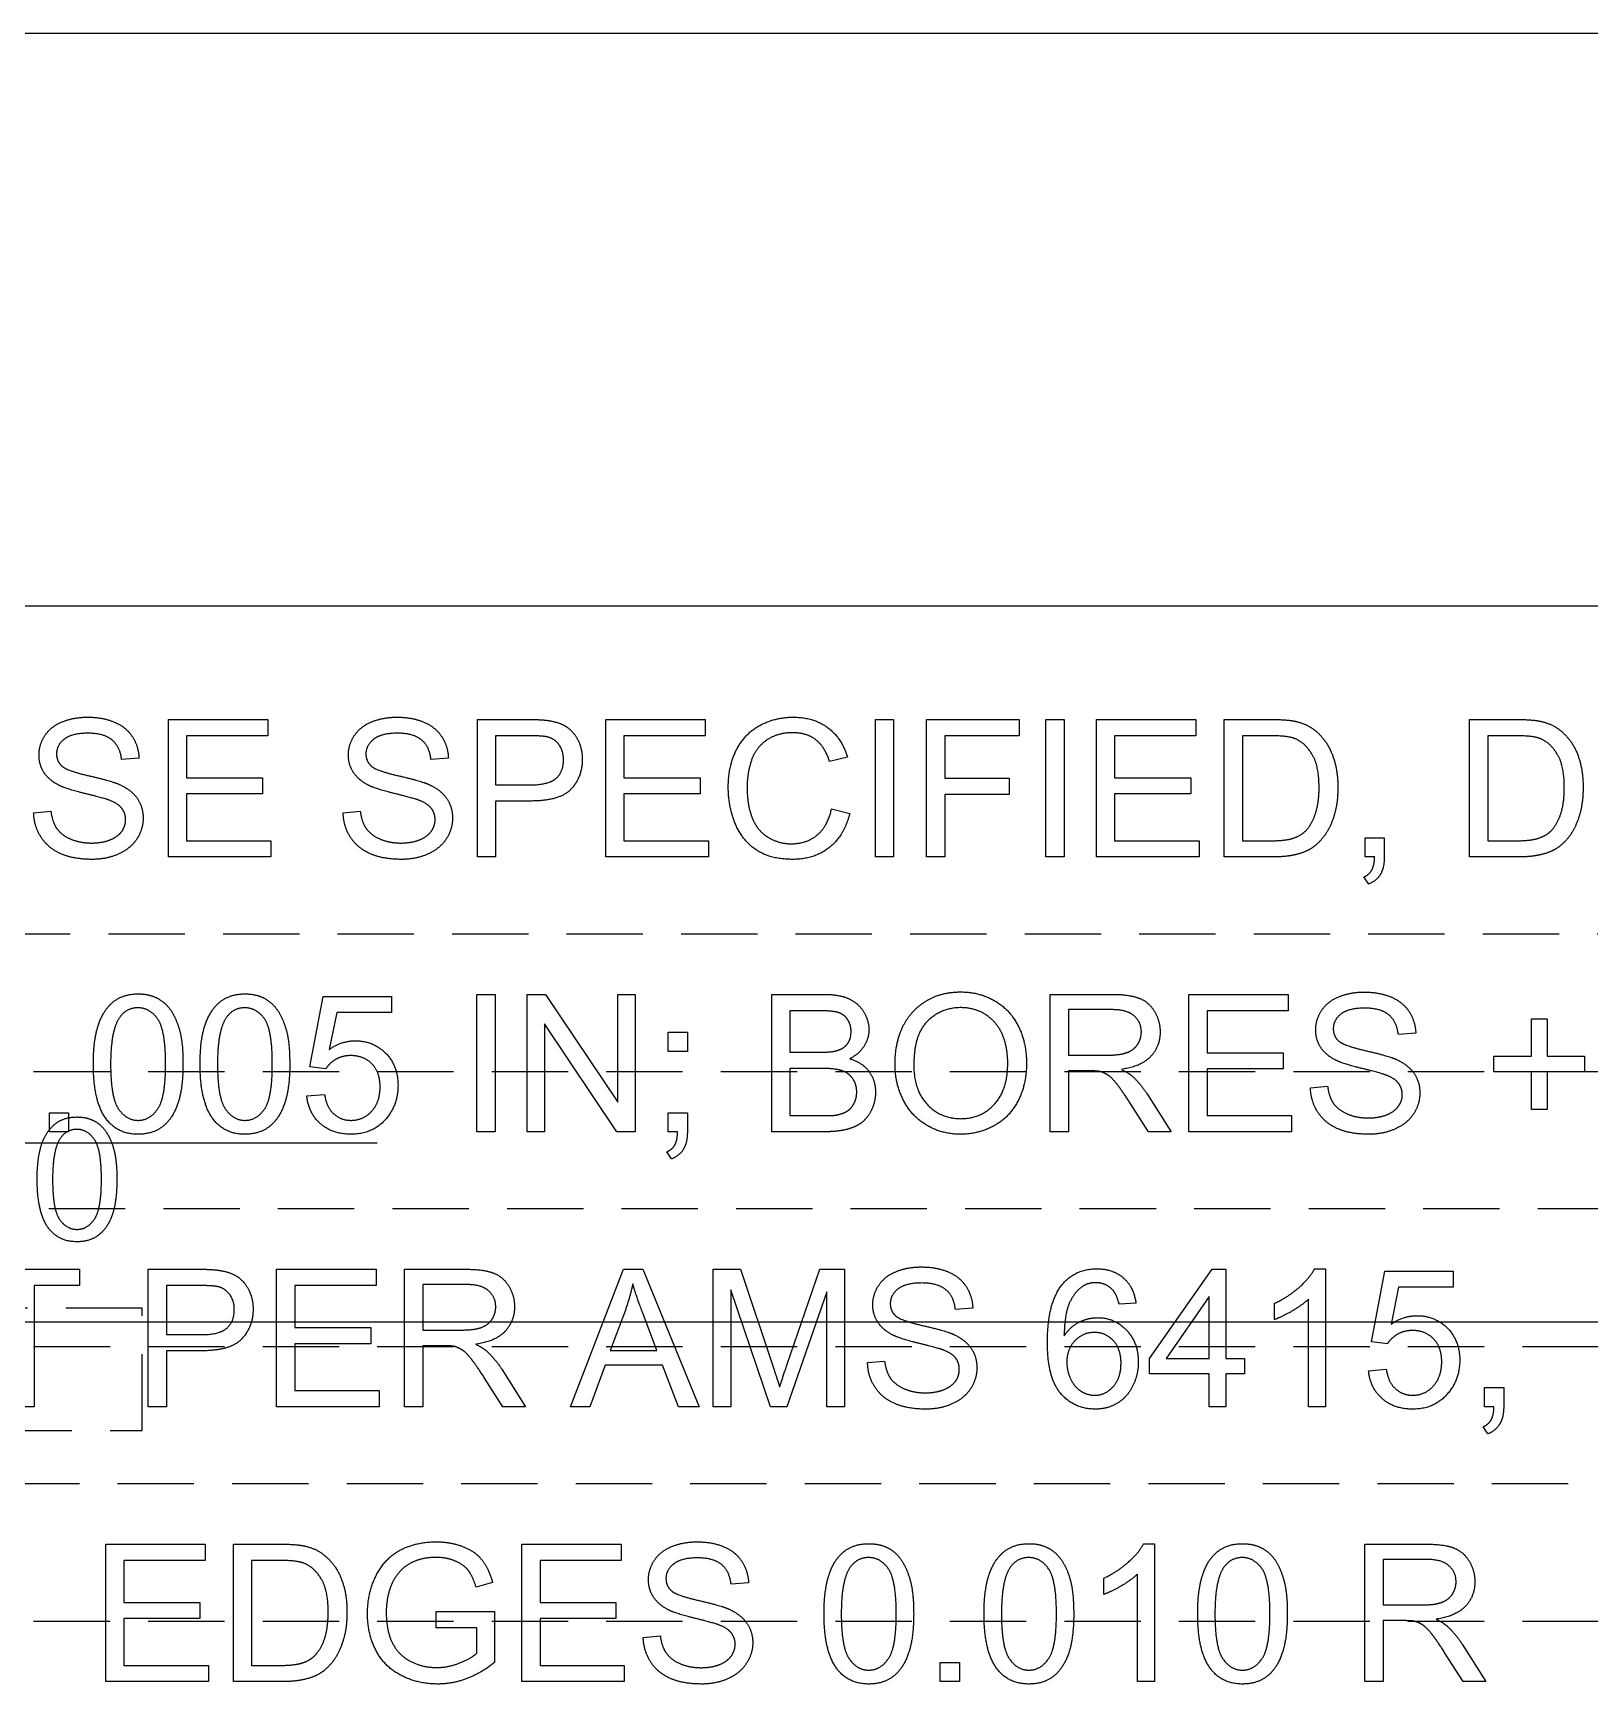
# Model space of a CAD drawing. Header units: millimetres. Extents: x 0 to 340, y 0 to 220.
# Drawn here: x 32.75 to 42.94, y 29.19 to 40 of the extents above; entities that cross this region are included whole.
import ezdxf

# ---------------------------------------------------------------- set-up
doc = ezdxf.new("R2010")
doc.units = ezdxf.units.MM
doc.linetypes.add('DASHED', pattern=[0.75, 0.5, -0.25])
doc.layers.get('0').update_dxf_attribs({"linetype": 'CONTINUOUS'})

msp = doc.modelspace()

# ---------------------------------------------------------------- linework, layer by layer
for p, q in [((17, 40), (83, 40)), ((20, 36.25), (80, 36.25)), ((33.632, 34.605), (33.632, 35.505)), ((33.632, 35.505), (34.283, 35.505)), ((34.283, 35.505), (34.283, 35.398)), ((35.656, 34.605), (35.656, 35.505)), ((35.656, 35.505), (35.996, 35.505)), ((36.497, 34.605), (36.497, 35.505)), ((36.497, 35.505), (37.148, 35.505)), ((37.148, 35.505), (37.148, 35.398)), ((38.262, 34.605), (38.262, 35.505)), ((38.262, 35.505), (38.381, 35.505)), ((38.381, 35.505), (38.381, 34.605)), ((38.597, 34.605), (38.597, 35.505)), ((38.597, 35.505), (39.204, 35.505)), ((39.204, 35.505), (39.204, 35.398)), ((39.379, 34.605), (39.379, 35.505)), ((39.379, 35.505), (39.498, 35.505)), ((39.498, 35.505), (39.498, 34.605)), ((39.71, 34.605), (39.71, 35.505)), ((39.71, 35.505), (40.361, 35.505)), ((40.361, 35.505), (40.361, 35.398)), ((40.547, 34.605), (40.547, 35.505)), ((40.547, 35.505), (40.857, 35.505)), ((42.153, 34.605), (42.153, 35.505)), ((42.153, 35.505), (42.463, 35.505)), ((34.283, 35.398), (33.751, 35.398)), ((33.751, 35.398), (33.751, 35.123)), ((36.005, 35.398), (35.775, 35.398)), ((35.775, 35.398), (35.775, 35.077)), ((37.148, 35.398), (36.616, 35.398)), ((36.616, 35.398), (36.616, 35.123)), ((39.204, 35.398), (38.716, 35.398)), ((38.716, 35.398), (38.716, 35.12)), ((40.361, 35.398), (39.829, 35.398)), ((39.829, 35.398), (39.829, 35.123)), ((40.855, 35.398), (40.666, 35.398)), ((40.666, 35.398), (40.666, 34.711)), ((42.461, 35.398), (42.272, 35.398)), ((42.272, 35.398), (42.272, 34.711)), ((33.44, 35.251), (33.326, 35.242)), ((35.466, 35.251), (35.352, 35.242)), ((38.079, 35.258), (37.962, 35.23)), ((33.751, 35.123), (34.249, 35.123)), ((34.249, 35.123), (34.249, 35.017)), ((35.775, 35.077), (36.008, 35.077)), ((36.616, 35.123), (37.114, 35.123)), ((37.114, 35.123), (37.114, 35.017)), ((38.716, 35.12), (39.138, 35.12)), ((39.138, 35.12), (39.138, 35.014)), ((39.829, 35.123), (40.327, 35.123)), ((40.327, 35.123), (40.327, 35.017)), ((34.249, 35.017), (33.751, 35.017)), ((33.751, 35.017), (33.751, 34.711)), ((36.006, 34.971), (35.775, 34.971)), ((35.775, 34.971), (35.775, 34.605)), ((37.114, 35.017), (36.616, 35.017)), ((36.616, 35.017), (36.616, 34.711)), ((37.975, 34.92), (38.095, 34.89)), ((39.138, 35.014), (38.716, 35.014)), ((38.716, 35.014), (38.716, 34.605)), ((40.327, 35.017), (39.829, 35.017)), ((39.829, 35.017), (39.829, 34.711)), ((32.75, 34.894), (32.863, 34.904)), ((34.777, 34.894), (34.889, 34.904)), ((33.751, 34.711), (34.304, 34.711)), ((34.304, 34.711), (34.304, 34.605)), ((36.616, 34.711), (37.169, 34.711)), ((37.169, 34.711), (37.169, 34.605)), ((39.829, 34.711), (40.382, 34.711)), ((40.382, 34.711), (40.382, 34.605)), ((40.666, 34.711), (40.858, 34.711)), ((41.469, 34.605), (41.469, 34.73)), ((41.469, 34.73), (41.595, 34.73)), ((41.595, 34.73), (41.595, 34.605)), ((42.272, 34.711), (42.464, 34.711)), ((34.304, 34.605), (33.632, 34.605)), ((35.775, 34.605), (35.656, 34.605)), ((37.169, 34.605), (36.497, 34.605)), ((38.381, 34.605), (38.262, 34.605)), ((38.716, 34.605), (38.597, 34.605)), ((39.498, 34.605), (39.379, 34.605)), ((40.382, 34.605), (39.71, 34.605)), ((40.871, 34.605), (40.547, 34.605)), ((41.532, 34.605), (41.469, 34.605)), ((42.478, 34.605), (42.153, 34.605)), ((41.493, 34.427), (41.462, 34.474)), ((34.559, 33.23), (34.646, 33.692)), ((34.646, 33.692), (35.094, 33.692)), ((35.094, 33.692), (35.094, 33.587)), ((35.653, 32.805), (35.653, 33.705)), ((35.653, 33.705), (35.772, 33.705)), ((35.772, 33.705), (35.772, 32.805)), ((35.981, 32.805), (35.981, 33.705)), ((35.981, 33.705), (36.103, 33.705)), ((36.103, 33.705), (36.576, 32.998)), ((36.576, 32.998), (36.576, 33.705)), ((36.576, 33.705), (36.69, 33.705)), ((36.69, 33.705), (36.69, 32.805)), ((37.584, 32.805), (37.584, 33.705)), ((37.584, 33.705), (37.921, 33.705)), ((39.407, 32.805), (39.407, 33.705)), ((39.407, 33.705), (39.806, 33.705)), ((40.316, 32.805), (40.316, 33.705)), ((40.316, 33.705), (40.966, 33.705)), ((40.966, 33.705), (40.966, 33.598)), ((34.735, 33.587), (34.686, 33.345)), ((35.094, 33.587), (34.735, 33.587)), ((37.883, 33.598), (37.703, 33.598)), ((37.703, 33.598), (37.703, 33.326)), ((39.811, 33.605), (39.526, 33.605)), ((39.526, 33.605), (39.526, 33.307)), ((40.966, 33.598), (40.435, 33.598)), ((40.435, 33.598), (40.435, 33.323)), ((42.558, 33.3), (42.558, 33.545)), ((42.558, 33.545), (42.662, 33.545)), ((42.662, 33.545), (42.662, 33.3)), ((36.568, 32.805), (36.095, 33.512)), ((36.095, 33.512), (36.095, 32.805)), ((36.905, 33.331), (36.905, 33.457)), ((36.905, 33.457), (37.031, 33.457)), ((37.031, 33.457), (37.031, 33.331)), ((41.801, 33.451), (41.687, 33.442)), ((37.031, 33.331), (36.905, 33.331)), ((37.703, 33.326), (37.897, 33.326)), ((39.526, 33.307), (39.782, 33.307)), ((40.435, 33.323), (40.933, 33.323)), ((40.933, 33.323), (40.933, 33.217)), ((42.313, 33.197), (42.313, 33.3)), ((42.313, 33.3), (42.558, 33.3)), ((42.662, 33.3), (42.907, 33.3)), ((42.907, 33.3), (42.907, 33.197)), ((34.663, 33.217), (34.559, 33.23)), ((37.911, 33.22), (37.703, 33.22)), ((37.703, 33.22), (37.703, 32.911)), ((39.664, 33.204), (39.526, 33.204)), ((39.526, 33.204), (39.526, 32.805)), ((40.933, 33.217), (40.435, 33.217)), ((40.435, 33.217), (40.435, 32.911)), ((42.558, 33.197), (42.313, 33.197)), ((42.558, 32.95), (42.558, 33.197)), ((42.907, 33.197), (42.662, 33.197)), ((42.662, 33.197), (42.662, 32.95)), ((41.111, 33.094), (41.224, 33.104)), ((34.539, 33.04), (34.655, 33.05)), ((40.05, 32.805), (39.931, 32.992)), ((40.044, 33.05), (40.2, 32.805)), ((32.854, 32.805), (32.854, 32.93)), ((32.854, 32.93), (32.979, 32.93)), ((32.979, 32.93), (32.979, 32.805)), ((36.905, 32.805), (36.905, 32.93)), ((36.905, 32.93), (37.031, 32.93)), ((37.031, 32.93), (37.031, 32.805)), ((37.703, 32.911), (37.927, 32.911)), ((40.435, 32.911), (40.987, 32.911)), ((40.987, 32.911), (40.987, 32.805)), ((42.662, 32.95), (42.558, 32.95)), ((32.979, 32.805), (32.854, 32.805)), ((35.772, 32.805), (35.653, 32.805)), ((36.095, 32.805), (35.981, 32.805)), ((36.69, 32.805), (36.568, 32.805)), ((36.967, 32.805), (36.905, 32.805)), ((37.927, 32.805), (37.584, 32.805)), ((39.526, 32.805), (39.407, 32.805)), ((40.2, 32.805), (40.05, 32.805)), ((40.987, 32.805), (40.316, 32.805)), ((25, 32.733), (35, 32.733)), ((36.928, 32.627), (36.897, 32.674)), ((32.338, 31.905), (33.051, 31.905)), ((33.051, 31.905), (33.051, 31.798)), ((33.5, 31.005), (33.5, 31.905)), ((33.5, 31.905), (33.839, 31.905)), ((34.341, 31.005), (34.341, 31.905)), ((34.341, 31.905), (34.992, 31.905)), ((34.992, 31.905), (34.992, 31.798)), ((35.179, 31.005), (35.179, 31.905)), ((35.179, 31.905), (35.578, 31.905)), ((36.266, 31.005), (36.612, 31.905)), ((36.612, 31.905), (36.74, 31.905)), ((36.74, 31.905), (37.109, 31.005)), ((37.2, 31.005), (37.2, 31.905)), ((37.2, 31.905), (37.379, 31.905)), ((37.379, 31.905), (37.592, 31.267)), ((37.683, 31.278), (37.899, 31.905)), ((37.899, 31.905), (38.059, 31.905)), ((38.059, 31.905), (38.059, 31.005)), ((40.057, 31.321), (40.468, 31.905)), ((40.468, 31.905), (40.558, 31.905)), ((40.558, 31.905), (40.558, 31.321)), ((41.138, 31.908), (41.209, 31.908)), ((41.209, 31.908), (41.209, 31.005)), ((41.512, 31.43), (41.599, 31.892)), ((41.599, 31.892), (42.046, 31.892)), ((42.046, 31.892), (42.046, 31.787)), ((33.051, 31.798), (32.753, 31.798)), ((32.753, 31.798), (32.753, 31.005)), ((33.849, 31.798), (33.619, 31.798)), ((33.619, 31.798), (33.619, 31.477)), ((34.992, 31.798), (34.46, 31.798)), ((34.46, 31.798), (34.46, 31.523)), ((35.583, 31.805), (35.298, 31.805)), ((35.298, 31.805), (35.298, 31.507)), ((41.687, 31.787), (41.639, 31.545)), ((42.046, 31.787), (41.687, 31.787)), ((37.575, 31.005), (37.315, 31.771)), ((37.315, 31.771), (37.315, 31.005)), ((37.944, 31.758), (37.683, 31.005)), ((37.944, 31.005), (37.944, 31.758)), ((39.968, 31.684), (39.858, 31.676)), ((40.448, 31.727), (40.166, 31.321)), ((40.448, 31.321), (40.448, 31.727)), ((40.877, 31.576), (40.877, 31.682)), ((41.098, 31.005), (41.098, 31.709)), ((36.625, 31.638), (36.526, 31.374)), ((36.831, 31.374), (36.737, 31.623)), ((38.9, 31.651), (38.786, 31.642)), ((20, 31.56), (65, 31.56)), ((33.619, 31.477), (33.852, 31.477)), ((34.46, 31.523), (34.958, 31.523)), ((34.958, 31.523), (34.958, 31.417)), ((35.298, 31.507), (35.554, 31.507)), ((33.85, 31.371), (33.619, 31.371)), ((33.619, 31.371), (33.619, 31.005)), ((34.958, 31.417), (34.46, 31.417)), ((34.46, 31.417), (34.46, 31.111)), ((35.436, 31.404), (35.298, 31.404)), ((35.298, 31.404), (35.298, 31.005)), ((36.526, 31.374), (36.831, 31.374)), ((41.615, 31.417), (41.512, 31.43)), ((35.816, 31.25), (35.972, 31.005)), ((36.492, 31.277), (36.393, 31.005)), ((36.868, 31.277), (36.492, 31.277)), ((36.973, 31.005), (36.868, 31.277)), ((38.211, 31.294), (38.323, 31.304)), ((40.057, 31.22), (40.057, 31.321)), ((40.166, 31.321), (40.448, 31.321)), ((40.558, 31.321), (40.68, 31.321)), ((40.68, 31.321), (40.68, 31.22)), ((41.492, 31.24), (41.608, 31.25)), ((35.822, 31.005), (35.703, 31.192)), ((40.448, 31.22), (40.057, 31.22)), ((40.448, 31.005), (40.448, 31.22)), ((40.68, 31.22), (40.558, 31.22)), ((40.558, 31.22), (40.558, 31.005)), ((34.46, 31.111), (35.013, 31.111)), ((35.013, 31.111), (35.013, 31.005)), ((42.251, 31.005), (42.251, 31.13)), ((42.251, 31.13), (42.377, 31.13)), ((42.377, 31.13), (42.377, 31.005)), ((32.753, 31.005), (32.634, 31.005)), ((33.619, 31.005), (33.5, 31.005)), ((35.013, 31.005), (34.341, 31.005)), ((35.298, 31.005), (35.179, 31.005)), ((35.972, 31.005), (35.822, 31.005)), ((36.393, 31.005), (36.266, 31.005)), ((37.109, 31.005), (36.973, 31.005)), ((37.315, 31.005), (37.2, 31.005)), ((37.683, 31.005), (37.575, 31.005)), ((38.059, 31.005), (37.944, 31.005)), ((40.558, 31.005), (40.448, 31.005)), ((41.209, 31.005), (41.098, 31.005)), ((42.313, 31.005), (42.251, 31.005)), ((42.274, 30.827), (42.243, 30.874)), ((33.222, 29.205), (33.222, 30.105)), ((33.222, 30.105), (33.873, 30.105)), ((33.873, 30.105), (33.873, 29.998)), ((34.058, 29.205), (34.058, 30.105)), ((34.058, 30.105), (34.368, 30.105)), ((35.946, 29.205), (35.946, 30.105)), ((35.946, 30.105), (36.597, 30.105)), ((36.597, 30.105), (36.597, 29.998)), ((40.019, 30.108), (40.09, 30.108)), ((40.09, 30.108), (40.09, 29.205)), ((41.468, 29.205), (41.468, 30.105)), ((41.468, 30.105), (41.867, 30.105)), ((33.873, 29.998), (33.341, 29.998)), ((33.341, 29.998), (33.341, 29.723)), ((34.366, 29.998), (34.177, 29.998)), ((34.177, 29.998), (34.177, 29.311)), ((36.597, 29.998), (36.066, 29.998)), ((36.066, 29.998), (36.066, 29.723)), ((41.872, 30.005), (41.587, 30.005)), ((41.587, 30.005), (41.587, 29.707)), ((35.755, 29.853), (35.647, 29.823)), ((37.432, 29.851), (37.317, 29.842)), ((39.758, 29.776), (39.758, 29.882)), ((39.979, 29.205), (39.979, 29.909)), ((33.341, 29.723), (33.839, 29.723)), ((33.839, 29.723), (33.839, 29.617)), ((35.387, 29.663), (35.768, 29.664)), ((35.387, 29.558), (35.387, 29.663)), ((35.768, 29.664), (35.768, 29.33)), ((36.066, 29.723), (36.563, 29.723)), ((36.563, 29.723), (36.563, 29.617)), ((41.587, 29.707), (41.843, 29.707)), ((33.839, 29.617), (33.341, 29.617)), ((33.341, 29.617), (33.341, 29.311)), ((35.652, 29.558), (35.387, 29.558)), ((35.652, 29.39), (35.652, 29.558)), ((36.563, 29.617), (36.066, 29.617)), ((36.066, 29.617), (36.066, 29.311)), ((41.725, 29.604), (41.587, 29.604)), ((41.587, 29.604), (41.587, 29.205)), ((36.742, 29.494), (36.854, 29.504)), ((42.105, 29.45), (42.261, 29.205)), ((33.341, 29.311), (33.894, 29.311)), ((33.894, 29.311), (33.894, 29.205)), ((34.177, 29.311), (34.369, 29.311)), ((36.066, 29.311), (36.618, 29.311)), ((36.618, 29.311), (36.618, 29.205)), ((38.687, 29.205), (38.687, 29.33)), ((38.687, 29.33), (38.813, 29.33)), ((38.813, 29.33), (38.813, 29.205)), ((42.111, 29.205), (41.992, 29.392)), ((33.894, 29.205), (33.222, 29.205)), ((34.383, 29.205), (34.058, 29.205)), ((36.618, 29.205), (35.946, 29.205)), ((38.813, 29.205), (38.687, 29.205)), ((40.09, 29.205), (39.979, 29.205)), ((41.587, 29.205), (41.468, 29.205)), ((42.261, 29.205), (42.111, 29.205))]:
    msp.add_line(p, q)
at = {"linetype": 'DASHED'}
for p, q in [((50.24, 34.1), (20, 34.1)), ((20, 33.2), (50.24, 33.2)), ((55.1, 32.3), (20, 32.3)), ((33.46, 31.65), (20.5, 31.65)), ((33.46, 30.85), (33.46, 31.65)), ((20, 31.4), (55.1, 31.4)), ((20.5, 30.85), (33.46, 30.85)), ((44.3, 30.5), (20, 30.5)), ((20, 29.6), (44.3, 29.6))]:
    msp.add_line(p, q, dxfattribs=at)
for points in [[(32.823, 35.399), (32.862, 35.459), (32.936, 35.489)], [(32.936, 35.489), (33.011, 35.52), (33.102, 35.52)], [(33.102, 35.52), (33.202, 35.52), (33.278, 35.488)], [(33.278, 35.488), (33.355, 35.456), (33.396, 35.393)], [(34.85, 35.399), (34.889, 35.459), (34.963, 35.489)], [(34.963, 35.489), (35.037, 35.52), (35.128, 35.52)], [(35.128, 35.52), (35.228, 35.52), (35.305, 35.488)], [(35.305, 35.488), (35.381, 35.456), (35.422, 35.393)], [(35.996, 35.505), (36.085, 35.505), (36.132, 35.496)], [(36.132, 35.496), (36.199, 35.485), (36.244, 35.454)], [(37.353, 35.307), (37.406, 35.411), (37.505, 35.466)], [(37.505, 35.466), (37.605, 35.52), (37.724, 35.52)], [(37.724, 35.52), (37.859, 35.52), (37.951, 35.451)], [(40.857, 35.505), (40.962, 35.505), (41.017, 35.492)], [(41.017, 35.492), (41.094, 35.474), (41.149, 35.427)], [(42.463, 35.505), (42.568, 35.505), (42.623, 35.492)], [(42.623, 35.492), (42.701, 35.474), (42.755, 35.427)], [(32.785, 35.272), (32.785, 35.34), (32.823, 35.399)], [(32.949, 35.375), (32.9, 35.336), (32.9, 35.28)], [(33.106, 35.415), (32.998, 35.415), (32.949, 35.375)], [(33.263, 35.371), (33.21, 35.415), (33.106, 35.415)], [(33.326, 35.242), (33.316, 35.328), (33.263, 35.371)], [(33.396, 35.393), (33.437, 35.33), (33.44, 35.251)], [(34.811, 35.272), (34.811, 35.34), (34.85, 35.399)], [(34.976, 35.375), (34.926, 35.336), (34.926, 35.28)], [(35.133, 35.415), (35.025, 35.415), (34.976, 35.375)], [(35.29, 35.371), (35.237, 35.415), (35.133, 35.415)], [(35.352, 35.242), (35.343, 35.328), (35.29, 35.371)], [(35.422, 35.393), (35.463, 35.33), (35.466, 35.251)], [(36.117, 35.39), (36.086, 35.398), (36.005, 35.398)], [(36.192, 35.337), (36.163, 35.378), (36.117, 35.39)], [(36.244, 35.454), (36.288, 35.423), (36.316, 35.367)], [(36.316, 35.367), (36.343, 35.311), (36.343, 35.244)], [(37.548, 35.368), (37.478, 35.319), (37.45, 35.235)], [(37.721, 35.418), (37.618, 35.418), (37.548, 35.368)], [(37.871, 35.373), (37.812, 35.418), (37.721, 35.418)], [(37.962, 35.23), (37.931, 35.328), (37.871, 35.373)], [(37.951, 35.451), (38.043, 35.382), (38.079, 35.258)], [(41.009, 35.38), (40.961, 35.398), (40.855, 35.398)], [(41.121, 35.278), (41.075, 35.354), (41.009, 35.38)], [(41.149, 35.427), (41.22, 35.367), (41.255, 35.273)], [(42.615, 35.38), (42.568, 35.398), (42.461, 35.398)], [(42.728, 35.278), (42.682, 35.354), (42.615, 35.38)], [(42.755, 35.427), (42.827, 35.367), (42.862, 35.273)], [(32.816, 35.16), (32.785, 35.21), (32.785, 35.272)], [(32.9, 35.28), (32.9, 35.231), (32.935, 35.2)], [(34.843, 35.16), (34.811, 35.21), (34.811, 35.272)], [(34.926, 35.28), (34.926, 35.231), (34.961, 35.2)], [(36.22, 35.241), (36.22, 35.297), (36.192, 35.337)], [(36.343, 35.244), (36.343, 35.13), (36.27, 35.05)], [(37.299, 35.061), (37.299, 35.202), (37.353, 35.307)], [(41.168, 35.061), (41.168, 35.203), (41.121, 35.278)], [(41.255, 35.273), (41.291, 35.18), (41.291, 35.06)], [(42.774, 35.061), (42.774, 35.203), (42.728, 35.278)], [(42.862, 35.273), (42.897, 35.18), (42.897, 35.06)], [(32.912, 35.076), (32.848, 35.11), (32.816, 35.16)], [(32.935, 35.2), (32.969, 35.169), (33.114, 35.136)], [(33.114, 35.136), (33.259, 35.103), (33.313, 35.079)], [(34.939, 35.076), (34.875, 35.11), (34.843, 35.16)], [(34.961, 35.2), (34.995, 35.169), (35.141, 35.136)], [(35.141, 35.136), (35.286, 35.103), (35.34, 35.079)], [(36.172, 35.12), (36.22, 35.163), (36.22, 35.241)], [(37.45, 35.235), (37.422, 35.151), (37.422, 35.062)], [(33.086, 35.02), (32.962, 35.05), (32.912, 35.076)], [(33.313, 35.079), (33.392, 35.042), (33.429, 34.987)], [(35.113, 35.02), (34.989, 35.05), (34.939, 35.076)], [(35.34, 35.079), (35.418, 35.042), (35.456, 34.987)], [(36.27, 35.05), (36.197, 34.971), (36.006, 34.971)], [(36.008, 35.077), (36.123, 35.077), (36.172, 35.12)], [(37.346, 34.82), (37.299, 34.932), (37.299, 35.061)], [(37.422, 35.062), (37.422, 34.947), (37.455, 34.862)], [(41.144, 34.888), (41.168, 34.959), (41.168, 35.061)], [(41.291, 35.06), (41.291, 34.957), (41.267, 34.878)], [(42.751, 34.888), (42.774, 34.959), (42.774, 35.061)], [(42.897, 35.06), (42.897, 34.957), (42.873, 34.878)], [(33.246, 34.976), (33.21, 34.99), (33.086, 35.02)], [(33.327, 34.923), (33.303, 34.955), (33.246, 34.976)], [(33.352, 34.849), (33.352, 34.891), (33.327, 34.923)], [(33.429, 34.987), (33.467, 34.931), (33.467, 34.859)], [(35.273, 34.976), (35.237, 34.99), (35.113, 35.02)], [(35.354, 34.923), (35.329, 34.955), (35.273, 34.976)], [(35.379, 34.849), (35.379, 34.891), (35.354, 34.923)], [(35.456, 34.987), (35.493, 34.931), (35.493, 34.859)], [(37.882, 34.749), (37.951, 34.807), (37.975, 34.92)], [(32.8, 34.732), (32.753, 34.804), (32.75, 34.894)], [(32.863, 34.904), (32.871, 34.836), (32.9, 34.793)], [(33.327, 34.772), (33.352, 34.807), (33.352, 34.849)], [(33.467, 34.859), (33.467, 34.787), (33.426, 34.723)], [(34.826, 34.732), (34.779, 34.804), (34.777, 34.894)], [(34.889, 34.904), (34.897, 34.836), (34.926, 34.793)], [(35.353, 34.772), (35.379, 34.807), (35.379, 34.849)], [(35.493, 34.859), (35.493, 34.787), (35.452, 34.723)], [(37.485, 34.649), (37.394, 34.708), (37.346, 34.82)], [(37.455, 34.862), (37.489, 34.776), (37.559, 34.734)], [(38.095, 34.89), (38.057, 34.743), (37.96, 34.666)], [(41.078, 34.774), (41.121, 34.816), (41.144, 34.888)], [(41.267, 34.878), (41.243, 34.799), (41.205, 34.747)], [(42.685, 34.774), (42.727, 34.816), (42.751, 34.888)], [(42.873, 34.878), (42.849, 34.799), (42.812, 34.747)], [(32.929, 34.625), (32.847, 34.661), (32.8, 34.732)], [(32.9, 34.793), (32.929, 34.75), (32.99, 34.723)], [(32.99, 34.723), (33.052, 34.696), (33.129, 34.696)], [(33.129, 34.696), (33.197, 34.696), (33.249, 34.716)], [(33.249, 34.716), (33.301, 34.737), (33.327, 34.772)], [(33.426, 34.723), (33.385, 34.66), (33.308, 34.625)], [(34.956, 34.625), (34.873, 34.661), (34.826, 34.732)], [(34.926, 34.793), (34.956, 34.75), (35.017, 34.723)], [(35.017, 34.723), (35.078, 34.696), (35.155, 34.696)], [(35.155, 34.696), (35.223, 34.696), (35.275, 34.716)], [(35.275, 34.716), (35.328, 34.737), (35.353, 34.772)], [(35.452, 34.723), (35.411, 34.66), (35.334, 34.625)], [(37.559, 34.734), (37.63, 34.691), (37.712, 34.691)], [(37.712, 34.691), (37.812, 34.691), (37.882, 34.749)], [(40.858, 34.711), (40.947, 34.711), (40.997, 34.727)], [(40.997, 34.727), (41.048, 34.744), (41.078, 34.774)], [(41.205, 34.747), (41.168, 34.695), (41.123, 34.665)], [(42.464, 34.711), (42.553, 34.711), (42.604, 34.727)], [(42.604, 34.727), (42.655, 34.744), (42.685, 34.774)], [(42.812, 34.747), (42.774, 34.695), (42.73, 34.665)], [(33.134, 34.589), (33.012, 34.589), (32.929, 34.625)], [(33.308, 34.625), (33.23, 34.589), (33.134, 34.589)], [(35.161, 34.589), (35.038, 34.589), (34.956, 34.625)], [(35.334, 34.625), (35.257, 34.589), (35.161, 34.589)], [(37.722, 34.589), (37.576, 34.589), (37.485, 34.649)], [(37.96, 34.666), (37.862, 34.589), (37.722, 34.589)], [(41.016, 34.62), (40.953, 34.605), (40.871, 34.605)], [(41.123, 34.665), (41.079, 34.635), (41.016, 34.62)], [(41.513, 34.519), (41.53, 34.549), (41.532, 34.605)], [(41.595, 34.605), (41.595, 34.535), (41.571, 34.493)], [(42.622, 34.62), (42.56, 34.605), (42.478, 34.605)], [(42.73, 34.665), (42.685, 34.635), (42.622, 34.62)], [(41.462, 34.474), (41.497, 34.489), (41.513, 34.519)], [(41.571, 34.493), (41.546, 34.45), (41.493, 34.427)], [(33.174, 33.505), (33.207, 33.603), (33.271, 33.656)], [(33.271, 33.656), (33.336, 33.708), (33.434, 33.708)], [(33.434, 33.708), (33.507, 33.708), (33.561, 33.679)], [(33.561, 33.679), (33.616, 33.65), (33.652, 33.595)], [(33.873, 33.505), (33.906, 33.603), (33.971, 33.656)], [(33.971, 33.656), (34.035, 33.708), (34.134, 33.708)], [(34.134, 33.708), (34.206, 33.708), (34.261, 33.679)], [(34.261, 33.679), (34.315, 33.65), (34.351, 33.595)], [(37.921, 33.705), (38.025, 33.705), (38.087, 33.677)], [(38.087, 33.677), (38.149, 33.65), (38.184, 33.593)], [(38.511, 33.594), (38.632, 33.721), (38.822, 33.721)], [(38.822, 33.721), (38.947, 33.721), (39.047, 33.661)], [(39.047, 33.661), (39.147, 33.602), (39.199, 33.495)], [(39.806, 33.705), (39.926, 33.705), (39.989, 33.68)], [(39.989, 33.68), (40.052, 33.656), (40.089, 33.595)], [(41.184, 33.599), (41.223, 33.659), (41.297, 33.689)], [(41.297, 33.689), (41.372, 33.72), (41.462, 33.72)], [(41.462, 33.72), (41.563, 33.72), (41.639, 33.688)], [(41.639, 33.688), (41.715, 33.656), (41.757, 33.593)], [(33.312, 33.552), (33.254, 33.47), (33.254, 33.248)], [(33.433, 33.617), (33.357, 33.617), (33.312, 33.552)], [(33.562, 33.544), (33.51, 33.617), (33.433, 33.617)], [(33.614, 33.248), (33.614, 33.471), (33.562, 33.544)], [(33.652, 33.595), (33.687, 33.54), (33.708, 33.461)], [(34.011, 33.552), (33.954, 33.47), (33.954, 33.248)], [(34.132, 33.617), (34.056, 33.617), (34.011, 33.552)], [(34.262, 33.544), (34.21, 33.617), (34.132, 33.617)], [(34.313, 33.248), (34.313, 33.471), (34.262, 33.544)], [(34.351, 33.595), (34.386, 33.54), (34.407, 33.461)], [(38.02, 33.586), (37.98, 33.598), (37.883, 33.598)], [(38.081, 33.539), (38.06, 33.573), (38.02, 33.586)], [(38.103, 33.46), (38.103, 33.505), (38.081, 33.539)], [(38.184, 33.593), (38.22, 33.536), (38.22, 33.474)], [(38.391, 33.243), (38.391, 33.467), (38.511, 33.594)], [(38.605, 33.531), (38.514, 33.444), (38.514, 33.241)], [(38.823, 33.618), (38.696, 33.618), (38.605, 33.531)], [(38.983, 33.573), (38.912, 33.618), (38.823, 33.618)], [(39.092, 33.446), (39.055, 33.528), (38.983, 33.573)], [(39.957, 33.564), (39.911, 33.605), (39.811, 33.605)], [(40.004, 33.459), (40.004, 33.523), (39.957, 33.564)], [(40.089, 33.595), (40.127, 33.533), (40.127, 33.459)], [(41.146, 33.472), (41.146, 33.54), (41.184, 33.599)], [(41.31, 33.575), (41.261, 33.536), (41.261, 33.48)], [(41.467, 33.615), (41.359, 33.615), (41.31, 33.575)], [(41.624, 33.571), (41.571, 33.615), (41.467, 33.615)], [(41.687, 33.442), (41.677, 33.528), (41.624, 33.571)], [(41.757, 33.593), (41.798, 33.53), (41.801, 33.451)], [(33.141, 33.248), (33.141, 33.408), (33.174, 33.505)], [(33.708, 33.461), (33.728, 33.382), (33.728, 33.248)], [(33.84, 33.248), (33.84, 33.408), (33.873, 33.505)], [(34.407, 33.461), (34.427, 33.382), (34.427, 33.248)], [(38.08, 33.382), (38.103, 33.413), (38.103, 33.46)], [(38.22, 33.474), (38.22, 33.417), (38.188, 33.366)], [(39.129, 33.254), (39.129, 33.364), (39.092, 33.446)], [(39.199, 33.495), (39.252, 33.388), (39.252, 33.253)], [(39.98, 33.378), (40.004, 33.415), (40.004, 33.459)], [(40.127, 33.459), (40.127, 33.363), (40.065, 33.298)], [(41.177, 33.36), (41.146, 33.41), (41.146, 33.472)], [(41.261, 33.48), (41.261, 33.431), (41.296, 33.4)], [(34.686, 33.345), (34.767, 33.401), (34.856, 33.401)], [(34.827, 33.304), (34.773, 33.304), (34.73, 33.28)], [(34.966, 33.249), (34.913, 33.304), (34.827, 33.304)], [(34.856, 33.401), (34.974, 33.401), (35.055, 33.32)], [(35.055, 33.32), (35.136, 33.238), (35.136, 33.11)], [(37.897, 33.326), (37.977, 33.326), (38.011, 33.337)], [(38.011, 33.337), (38.056, 33.35), (38.08, 33.382)], [(38.188, 33.366), (38.157, 33.315), (38.094, 33.283)], [(39.782, 33.307), (39.864, 33.307), (39.91, 33.324)], [(40.065, 33.298), (40.003, 33.232), (39.873, 33.214)], [(39.91, 33.324), (39.956, 33.341), (39.98, 33.378)], [(41.273, 33.276), (41.209, 33.31), (41.177, 33.36)], [(41.296, 33.4), (41.33, 33.369), (41.475, 33.336)], [(41.475, 33.336), (41.62, 33.303), (41.674, 33.279)], [(33.23, 32.883), (33.141, 32.995), (33.141, 33.248)], [(33.254, 33.248), (33.254, 33.027), (33.306, 32.954)], [(33.562, 32.954), (33.614, 33.027), (33.614, 33.248)], [(33.728, 33.248), (33.728, 33.09), (33.695, 32.993)], [(33.929, 32.883), (33.84, 32.995), (33.84, 33.248)], [(33.954, 33.248), (33.954, 33.027), (34.006, 32.954)], [(34.262, 32.954), (34.313, 33.027), (34.313, 33.248)], [(34.427, 33.248), (34.427, 33.09), (34.394, 32.993)], [(34.73, 33.28), (34.687, 33.255), (34.663, 33.217)], [(35.019, 33.1), (35.019, 33.194), (34.966, 33.249)], [(38.043, 33.205), (37.997, 33.22), (37.911, 33.22)], [(38.114, 33.153), (38.088, 33.19), (38.043, 33.205)], [(38.094, 33.283), (38.176, 33.26), (38.219, 33.202)], [(38.219, 33.202), (38.263, 33.144), (38.263, 33.066)], [(38.443, 33.018), (38.391, 33.124), (38.391, 33.243)], [(38.514, 33.241), (38.514, 33.078), (38.601, 32.985)], [(39.042, 32.986), (39.129, 33.08), (39.129, 33.254)], [(39.252, 33.253), (39.252, 33.117), (39.197, 33.008)], [(39.731, 33.2), (39.71, 33.204), (39.664, 33.204)], [(39.785, 33.176), (39.758, 33.193), (39.731, 33.2)], [(39.873, 33.214), (39.92, 33.191), (39.945, 33.169)], [(41.447, 33.22), (41.323, 33.25), (41.273, 33.276)], [(41.607, 33.176), (41.571, 33.19), (41.447, 33.22)], [(41.674, 33.279), (41.753, 33.242), (41.79, 33.187)], [(34.964, 32.94), (35.019, 33), (35.019, 33.1)], [(35.136, 33.11), (35.136, 32.988), (35.065, 32.899)], [(38.14, 33.066), (38.14, 33.116), (38.114, 33.153)], [(39.845, 33.116), (39.812, 33.159), (39.785, 33.176)], [(39.931, 32.992), (39.879, 33.073), (39.845, 33.116)], [(39.945, 33.169), (39.997, 33.121), (40.044, 33.05)], [(41.161, 32.932), (41.114, 33.004), (41.111, 33.094)], [(41.224, 33.104), (41.232, 33.036), (41.261, 32.993)], [(41.688, 33.123), (41.664, 33.155), (41.607, 33.176)], [(41.713, 33.049), (41.713, 33.091), (41.688, 33.123)], [(41.79, 33.187), (41.828, 33.131), (41.828, 33.059)], [(33.695, 32.993), (33.663, 32.895), (33.598, 32.842)], [(34.394, 32.993), (34.362, 32.895), (34.297, 32.842)], [(34.628, 32.858), (34.55, 32.927), (34.539, 33.04)], [(34.655, 33.05), (34.668, 32.965), (34.715, 32.923)], [(38.077, 32.94), (38.104, 32.957), (38.122, 32.99)], [(38.122, 32.99), (38.14, 33.023), (38.14, 33.066)], [(38.263, 33.066), (38.263, 33.002), (38.237, 32.948)], [(38.594, 32.851), (38.494, 32.912), (38.443, 33.018)], [(38.601, 32.985), (38.689, 32.891), (38.821, 32.891)], [(38.821, 32.891), (38.955, 32.891), (39.042, 32.986)], [(39.197, 33.008), (39.141, 32.9), (39.04, 32.845)], [(41.261, 32.993), (41.29, 32.95), (41.351, 32.923)], [(41.687, 32.972), (41.713, 33.007), (41.713, 33.049)], [(41.828, 33.059), (41.828, 32.987), (41.787, 32.923)], [(32.889, 32.855), (32.946, 32.902), (33.034, 32.902)], [(33.034, 32.902), (33.098, 32.902), (33.147, 32.876)], [(33.147, 32.876), (33.195, 32.85), (33.227, 32.801)], [(33.434, 32.789), (33.304, 32.789), (33.23, 32.883)], [(33.306, 32.954), (33.358, 32.88), (33.434, 32.88)], [(33.434, 32.88), (33.51, 32.88), (33.562, 32.954)], [(34.134, 32.789), (34.003, 32.789), (33.929, 32.883)], [(34.006, 32.954), (34.057, 32.88), (34.134, 32.88)], [(34.134, 32.88), (34.21, 32.88), (34.262, 32.954)], [(34.715, 32.923), (34.762, 32.88), (34.829, 32.88)], [(34.829, 32.88), (34.908, 32.88), (34.964, 32.94)], [(35.065, 32.899), (34.978, 32.789), (34.829, 32.789)], [(37.927, 32.911), (37.985, 32.911), (38.008, 32.915)], [(38.008, 32.915), (38.049, 32.923), (38.077, 32.94)], [(38.237, 32.948), (38.21, 32.894), (38.171, 32.864)], [(41.29, 32.825), (41.208, 32.861), (41.161, 32.932)], [(41.351, 32.923), (41.413, 32.896), (41.489, 32.896)], [(41.489, 32.896), (41.558, 32.896), (41.61, 32.916)], [(41.61, 32.916), (41.662, 32.937), (41.687, 32.972)], [(41.787, 32.923), (41.746, 32.86), (41.668, 32.825)], [(32.802, 32.721), (32.831, 32.808), (32.889, 32.855)], [(32.925, 32.763), (32.874, 32.69), (32.874, 32.493)], [(33.033, 32.821), (32.965, 32.821), (32.925, 32.763)], [(33.147, 32.756), (33.101, 32.821), (33.033, 32.821)], [(33.227, 32.801), (33.259, 32.752), (33.277, 32.682)], [(33.598, 32.842), (33.533, 32.789), (33.434, 32.789)], [(34.297, 32.842), (34.232, 32.789), (34.134, 32.789)], [(34.829, 32.789), (34.706, 32.789), (34.628, 32.858)], [(36.949, 32.719), (36.966, 32.749), (36.967, 32.805)], [(37.031, 32.805), (37.031, 32.735), (37.006, 32.693)], [(38.072, 32.82), (38.013, 32.805), (37.927, 32.805)], [(38.171, 32.864), (38.131, 32.835), (38.072, 32.82)], [(38.821, 32.789), (38.694, 32.789), (38.594, 32.851)], [(39.04, 32.845), (38.939, 32.789), (38.821, 32.789)], [(41.495, 32.789), (41.373, 32.789), (41.29, 32.825)], [(41.668, 32.825), (41.591, 32.789), (41.495, 32.789)], [(32.773, 32.493), (32.773, 32.635), (32.802, 32.721)], [(33.194, 32.493), (33.194, 32.691), (33.147, 32.756)], [(33.277, 32.682), (33.295, 32.612), (33.295, 32.493)], [(36.897, 32.674), (36.932, 32.689), (36.949, 32.719)], [(37.006, 32.693), (36.982, 32.65), (36.928, 32.627)], [(32.852, 32.168), (32.773, 32.268), (32.773, 32.493)], [(32.874, 32.493), (32.874, 32.296), (32.92, 32.231)], [(33.147, 32.231), (33.194, 32.297), (33.194, 32.493)], [(33.295, 32.493), (33.295, 32.352), (33.266, 32.266)], [(32.92, 32.231), (32.966, 32.166), (33.034, 32.166)], [(33.034, 32.166), (33.101, 32.166), (33.147, 32.231)], [(33.266, 32.266), (33.237, 32.179), (33.179, 32.132)], [(33.034, 32.085), (32.918, 32.085), (32.852, 32.168)], [(33.179, 32.132), (33.122, 32.085), (33.034, 32.085)], [(33.839, 31.905), (33.929, 31.905), (33.976, 31.896)], [(33.976, 31.896), (34.043, 31.885), (34.088, 31.854)], [(35.578, 31.905), (35.698, 31.905), (35.761, 31.88)], [(38.397, 31.889), (38.471, 31.92), (38.562, 31.92)], [(38.562, 31.92), (38.662, 31.92), (38.738, 31.888)], [(39.486, 31.805), (39.57, 31.908), (39.712, 31.908)], [(39.712, 31.908), (39.818, 31.908), (39.886, 31.849)], [(41.039, 31.788), (41.109, 31.85), (41.138, 31.908)], [(33.96, 31.79), (33.93, 31.798), (33.849, 31.798)], [(34.036, 31.737), (34.007, 31.778), (33.96, 31.79)], [(34.088, 31.854), (34.132, 31.823), (34.16, 31.767)], [(35.729, 31.764), (35.683, 31.805), (35.583, 31.805)], [(35.761, 31.88), (35.824, 31.856), (35.861, 31.795)], [(35.861, 31.795), (35.899, 31.733), (35.899, 31.659)], [(36.673, 31.81), (36.656, 31.724), (36.625, 31.638)], [(36.737, 31.623), (36.694, 31.737), (36.673, 31.81)], [(38.245, 31.672), (38.245, 31.74), (38.284, 31.799)], [(38.284, 31.799), (38.322, 31.859), (38.397, 31.889)], [(38.567, 31.815), (38.459, 31.815), (38.409, 31.775)], [(38.724, 31.771), (38.67, 31.815), (38.567, 31.815)], [(38.738, 31.888), (38.815, 31.856), (38.856, 31.793)], [(38.856, 31.793), (38.897, 31.73), (38.9, 31.651)], [(39.389, 31.426), (39.389, 31.687), (39.486, 31.805)], [(39.613, 31.788), (39.561, 31.75), (39.53, 31.677)], [(39.705, 31.817), (39.653, 31.817), (39.613, 31.788)], [(39.816, 31.77), (39.771, 31.817), (39.705, 31.817)], [(39.886, 31.849), (39.954, 31.789), (39.968, 31.684)], [(40.877, 31.682), (40.97, 31.726), (41.039, 31.788)], [(34.064, 31.641), (34.064, 31.697), (34.036, 31.737)], [(34.16, 31.767), (34.187, 31.711), (34.187, 31.644)], [(35.776, 31.659), (35.776, 31.723), (35.729, 31.764)], [(38.409, 31.775), (38.36, 31.736), (38.36, 31.68)], [(38.36, 31.68), (38.36, 31.631), (38.395, 31.6)], [(38.786, 31.642), (38.777, 31.728), (38.724, 31.771)], [(39.53, 31.677), (39.5, 31.604), (39.499, 31.469)], [(39.858, 31.676), (39.843, 31.741), (39.816, 31.77)], [(41.098, 31.709), (41.059, 31.671), (40.994, 31.633)], [(34.016, 31.52), (34.064, 31.563), (34.064, 31.641)], [(34.187, 31.644), (34.187, 31.53), (34.114, 31.45)], [(35.682, 31.524), (35.728, 31.541), (35.752, 31.578)], [(35.752, 31.578), (35.776, 31.615), (35.776, 31.659)], [(35.899, 31.659), (35.899, 31.563), (35.837, 31.498)], [(38.277, 31.56), (38.245, 31.61), (38.245, 31.672)], [(38.395, 31.6), (38.429, 31.569), (38.574, 31.536)], [(39.597, 31.559), (39.655, 31.588), (39.718, 31.588)], [(39.718, 31.588), (39.828, 31.588), (39.906, 31.507)], [(40.994, 31.633), (40.929, 31.595), (40.877, 31.576)], [(41.639, 31.545), (41.72, 31.601), (41.809, 31.601)], [(41.809, 31.601), (41.927, 31.601), (42.008, 31.52)], [(33.852, 31.477), (33.967, 31.477), (34.016, 31.52)], [(35.554, 31.507), (35.636, 31.507), (35.682, 31.524)], [(35.837, 31.498), (35.775, 31.432), (35.645, 31.414)], [(38.373, 31.476), (38.308, 31.51), (38.277, 31.56)], [(38.546, 31.42), (38.422, 31.45), (38.373, 31.476)], [(38.574, 31.536), (38.72, 31.503), (38.774, 31.479)], [(38.774, 31.479), (38.852, 31.442), (38.89, 31.387)], [(39.499, 31.469), (39.539, 31.53), (39.597, 31.559)], [(39.696, 31.491), (39.621, 31.491), (39.569, 31.437)], [(39.821, 31.437), (39.771, 31.491), (39.696, 31.491)], [(39.906, 31.507), (39.984, 31.426), (39.984, 31.297)], [(41.683, 31.48), (41.64, 31.455), (41.615, 31.417)], [(41.779, 31.504), (41.726, 31.504), (41.683, 31.48)], [(41.918, 31.449), (41.865, 31.504), (41.779, 31.504)], [(42.008, 31.52), (42.089, 31.438), (42.089, 31.31)], [(34.114, 31.45), (34.041, 31.371), (33.85, 31.371)], [(35.503, 31.4), (35.482, 31.404), (35.436, 31.404)], [(35.557, 31.376), (35.53, 31.393), (35.503, 31.4)], [(35.617, 31.316), (35.584, 31.359), (35.557, 31.376)], [(35.645, 31.414), (35.692, 31.391), (35.717, 31.369)], [(35.717, 31.369), (35.769, 31.321), (35.816, 31.25)], [(38.707, 31.376), (38.67, 31.39), (38.546, 31.42)], [(38.788, 31.323), (38.763, 31.355), (38.707, 31.376)], [(38.89, 31.387), (38.927, 31.331), (38.927, 31.259)], [(39.476, 31.091), (39.389, 31.192), (39.389, 31.426)], [(39.569, 31.437), (39.516, 31.383), (39.516, 31.296)], [(39.871, 31.29), (39.871, 31.383), (39.821, 31.437)], [(41.971, 31.3), (41.971, 31.394), (41.918, 31.449)], [(35.703, 31.192), (35.651, 31.273), (35.617, 31.316)], [(37.592, 31.267), (37.622, 31.178), (37.635, 31.134)], [(37.635, 31.134), (37.651, 31.183), (37.683, 31.278)], [(38.26, 31.132), (38.213, 31.204), (38.211, 31.294)], [(38.323, 31.304), (38.331, 31.236), (38.36, 31.193)], [(38.787, 31.172), (38.812, 31.207), (38.812, 31.249)], [(38.812, 31.249), (38.812, 31.291), (38.788, 31.323)], [(38.927, 31.259), (38.927, 31.187), (38.886, 31.123)], [(39.516, 31.296), (39.516, 31.239), (39.541, 31.187)], [(39.82, 31.137), (39.871, 31.193), (39.871, 31.29)], [(39.984, 31.297), (39.984, 31.212), (39.947, 31.139)], [(41.608, 31.25), (41.621, 31.165), (41.668, 31.123)], [(41.916, 31.14), (41.971, 31.2), (41.971, 31.3)], [(42.089, 31.31), (42.089, 31.188), (42.017, 31.099)], [(38.36, 31.193), (38.389, 31.15), (38.451, 31.123)], [(38.709, 31.116), (38.761, 31.137), (38.787, 31.172)], [(39.541, 31.187), (39.565, 31.135), (39.608, 31.107)], [(39.7, 31.08), (39.77, 31.08), (39.82, 31.137)], [(39.947, 31.139), (39.911, 31.067), (39.847, 31.028)], [(41.581, 31.058), (41.503, 31.127), (41.492, 31.24)], [(41.781, 31.08), (41.861, 31.08), (41.916, 31.14)], [(38.39, 31.025), (38.307, 31.061), (38.26, 31.132)], [(38.451, 31.123), (38.512, 31.096), (38.589, 31.096)], [(38.589, 31.096), (38.657, 31.096), (38.709, 31.116)], [(38.886, 31.123), (38.845, 31.06), (38.768, 31.025)], [(39.702, 30.989), (39.564, 30.989), (39.476, 31.091)], [(39.608, 31.107), (39.652, 31.08), (39.7, 31.08)], [(39.847, 31.028), (39.783, 30.989), (39.702, 30.989)], [(41.781, 30.989), (41.658, 30.989), (41.581, 31.058)], [(41.668, 31.123), (41.715, 31.08), (41.781, 31.08)], [(42.017, 31.099), (41.931, 30.989), (41.781, 30.989)], [(38.594, 30.989), (38.472, 30.989), (38.39, 31.025)], [(38.768, 31.025), (38.691, 30.989), (38.594, 30.989)], [(42.243, 30.874), (42.278, 30.889), (42.295, 30.919)], [(42.295, 30.919), (42.312, 30.949), (42.313, 31.005)], [(42.377, 31.005), (42.377, 30.935), (42.352, 30.893)], [(42.352, 30.893), (42.327, 30.85), (42.274, 30.827)], [(34.368, 30.105), (34.473, 30.105), (34.528, 30.092)], [(34.528, 30.092), (34.606, 30.074), (34.66, 30.027)], [(34.991, 29.896), (35.046, 30.009), (35.149, 30.065)], [(35.149, 30.065), (35.252, 30.12), (35.387, 30.12)], [(35.387, 30.12), (35.484, 30.12), (35.563, 30.088)], [(35.563, 30.088), (35.642, 30.057), (35.687, 30)], [(36.815, 29.999), (36.854, 30.059), (36.928, 30.089)], [(36.928, 30.089), (37.002, 30.12), (37.093, 30.12)], [(37.093, 30.12), (37.193, 30.12), (37.27, 30.088)], [(37.27, 30.088), (37.346, 30.056), (37.387, 29.993)], [(37.959, 29.905), (37.991, 30.003), (38.056, 30.056)], [(38.056, 30.056), (38.121, 30.108), (38.219, 30.108)], [(38.219, 30.108), (38.292, 30.108), (38.346, 30.079)], [(38.346, 30.079), (38.401, 30.05), (38.436, 29.995)], [(39.007, 29.905), (39.04, 30.003), (39.105, 30.056)], [(39.105, 30.056), (39.17, 30.108), (39.268, 30.108)], [(39.268, 30.108), (39.34, 30.108), (39.395, 30.079)], [(39.395, 30.079), (39.449, 30.05), (39.485, 29.995)], [(39.92, 29.988), (39.99, 30.05), (40.019, 30.108)], [(40.406, 29.905), (40.438, 30.003), (40.503, 30.056)], [(40.503, 30.056), (40.568, 30.108), (40.666, 30.108)], [(40.666, 30.108), (40.739, 30.108), (40.793, 30.079)], [(40.793, 30.079), (40.848, 30.05), (40.884, 29.995)], [(41.867, 30.105), (41.987, 30.105), (42.05, 30.08)], [(42.05, 30.08), (42.113, 30.056), (42.15, 29.995)], [(34.52, 29.98), (34.472, 29.998), (34.366, 29.998)], [(34.633, 29.878), (34.587, 29.954), (34.52, 29.98)], [(34.66, 30.027), (34.732, 29.967), (34.767, 29.873)], [(35.246, 29.993), (35.186, 29.968), (35.15, 29.928)], [(35.387, 30.018), (35.306, 30.018), (35.246, 29.993)], [(35.511, 29.994), (35.455, 30.018), (35.387, 30.018)], [(35.597, 29.932), (35.567, 29.971), (35.511, 29.994)], [(35.687, 30), (35.732, 29.944), (35.755, 29.853)], [(36.776, 29.872), (36.776, 29.94), (36.815, 29.999)], [(36.941, 29.975), (36.891, 29.936), (36.891, 29.88)], [(37.098, 30.015), (36.99, 30.015), (36.941, 29.975)], [(37.255, 29.971), (37.202, 30.015), (37.098, 30.015)], [(37.317, 29.842), (37.308, 29.928), (37.255, 29.971)], [(37.387, 29.993), (37.428, 29.93), (37.432, 29.851)], [(38.096, 29.952), (38.039, 29.87), (38.039, 29.648)], [(38.218, 30.017), (38.142, 30.017), (38.096, 29.952)], [(38.347, 29.944), (38.295, 30.017), (38.218, 30.017)], [(38.436, 29.995), (38.472, 29.94), (38.492, 29.861)], [(39.145, 29.952), (39.088, 29.87), (39.088, 29.648)], [(39.267, 30.017), (39.19, 30.017), (39.145, 29.952)], [(39.396, 29.944), (39.344, 30.017), (39.267, 30.017)], [(39.485, 29.995), (39.521, 29.94), (39.541, 29.861)], [(39.758, 29.882), (39.851, 29.926), (39.92, 29.988)], [(40.543, 29.952), (40.486, 29.87), (40.486, 29.648)], [(40.665, 30.017), (40.589, 30.017), (40.543, 29.952)], [(40.794, 29.944), (40.742, 30.017), (40.665, 30.017)], [(40.884, 29.995), (40.919, 29.94), (40.939, 29.861)], [(42.018, 29.964), (41.972, 30.005), (41.872, 30.005)], [(42.065, 29.859), (42.065, 29.923), (42.018, 29.964)], [(42.15, 29.995), (42.188, 29.933), (42.188, 29.859)], [(34.679, 29.661), (34.679, 29.803), (34.633, 29.878)], [(34.767, 29.873), (34.802, 29.78), (34.802, 29.66)], [(34.936, 29.65), (34.936, 29.782), (34.991, 29.896)], [(35.093, 29.839), (35.059, 29.755), (35.059, 29.658)], [(35.15, 29.928), (35.113, 29.887), (35.093, 29.839)], [(35.647, 29.823), (35.627, 29.892), (35.597, 29.932)], [(36.808, 29.76), (36.776, 29.81), (36.776, 29.872)], [(36.891, 29.88), (36.891, 29.831), (36.926, 29.8)], [(37.926, 29.648), (37.926, 29.808), (37.959, 29.905)], [(38.399, 29.648), (38.399, 29.871), (38.347, 29.944)], [(38.492, 29.861), (38.513, 29.782), (38.513, 29.648)], [(38.974, 29.648), (38.974, 29.808), (39.007, 29.905)], [(39.448, 29.648), (39.448, 29.871), (39.396, 29.944)], [(39.541, 29.861), (39.561, 29.782), (39.561, 29.648)], [(39.979, 29.909), (39.939, 29.871), (39.875, 29.833)], [(40.373, 29.648), (40.373, 29.808), (40.406, 29.905)], [(40.846, 29.648), (40.846, 29.871), (40.794, 29.944)], [(40.939, 29.861), (40.96, 29.782), (40.96, 29.648)], [(42.041, 29.778), (42.065, 29.815), (42.065, 29.859)], [(42.188, 29.859), (42.188, 29.763), (42.126, 29.698)], [(36.904, 29.676), (36.84, 29.71), (36.808, 29.76)], [(36.926, 29.8), (36.961, 29.769), (37.106, 29.736)], [(37.106, 29.736), (37.251, 29.703), (37.305, 29.679)], [(39.875, 29.833), (39.81, 29.795), (39.758, 29.776)], [(41.971, 29.724), (42.017, 29.741), (42.041, 29.778)], [(34.656, 29.488), (34.679, 29.559), (34.679, 29.661)], [(34.802, 29.66), (34.802, 29.557), (34.778, 29.478)], [(34.991, 29.41), (34.936, 29.518), (34.936, 29.65)], [(35.059, 29.658), (35.059, 29.537), (35.1, 29.456)], [(37.078, 29.62), (36.954, 29.65), (36.904, 29.676)], [(37.305, 29.679), (37.384, 29.642), (37.421, 29.587)], [(38.015, 29.283), (37.926, 29.395), (37.926, 29.648)], [(38.039, 29.648), (38.039, 29.427), (38.091, 29.354)], [(38.347, 29.354), (38.399, 29.427), (38.399, 29.648)], [(38.513, 29.648), (38.513, 29.49), (38.48, 29.393)], [(39.063, 29.283), (38.974, 29.395), (38.974, 29.648)], [(39.088, 29.648), (39.088, 29.427), (39.14, 29.354)], [(39.396, 29.354), (39.448, 29.427), (39.448, 29.648)], [(39.561, 29.648), (39.561, 29.49), (39.529, 29.393)], [(40.462, 29.283), (40.373, 29.395), (40.373, 29.648)], [(40.486, 29.648), (40.486, 29.427), (40.538, 29.354)], [(40.794, 29.354), (40.846, 29.427), (40.846, 29.648)], [(40.96, 29.648), (40.96, 29.49), (40.927, 29.393)], [(41.843, 29.707), (41.925, 29.707), (41.971, 29.724)], [(42.126, 29.698), (42.064, 29.632), (41.934, 29.614)], [(37.238, 29.576), (37.202, 29.59), (37.078, 29.62)], [(37.319, 29.523), (37.295, 29.555), (37.238, 29.576)], [(37.344, 29.449), (37.344, 29.491), (37.319, 29.523)], [(37.421, 29.587), (37.459, 29.531), (37.459, 29.459)], [(41.792, 29.6), (41.771, 29.604), (41.725, 29.604)], [(41.846, 29.576), (41.819, 29.593), (41.792, 29.6)], [(41.906, 29.516), (41.873, 29.559), (41.846, 29.576)], [(41.992, 29.392), (41.94, 29.473), (41.906, 29.516)], [(41.934, 29.614), (41.981, 29.591), (42.006, 29.569)], [(42.006, 29.569), (42.058, 29.521), (42.105, 29.45)], [(34.59, 29.374), (34.632, 29.416), (34.656, 29.488)], [(34.778, 29.478), (34.754, 29.399), (34.717, 29.347)], [(35.155, 29.246), (35.046, 29.303), (34.991, 29.41)], [(35.1, 29.456), (35.142, 29.375), (35.221, 29.336)], [(36.792, 29.332), (36.745, 29.404), (36.742, 29.494)], [(36.854, 29.504), (36.862, 29.436), (36.892, 29.393)], [(37.318, 29.372), (37.344, 29.407), (37.344, 29.449)], [(37.459, 29.459), (37.459, 29.387), (37.417, 29.323)], [(34.369, 29.311), (34.458, 29.311), (34.509, 29.327)], [(34.509, 29.327), (34.56, 29.344), (34.59, 29.374)], [(34.717, 29.347), (34.679, 29.295), (34.635, 29.265)], [(35.221, 29.336), (35.3, 29.297), (35.389, 29.297)], [(35.389, 29.297), (35.466, 29.297), (35.54, 29.327)], [(35.54, 29.327), (35.614, 29.356), (35.652, 29.39)], [(35.768, 29.33), (35.681, 29.26), (35.587, 29.225)], [(36.921, 29.225), (36.838, 29.261), (36.792, 29.332)], [(36.892, 29.393), (36.921, 29.35), (36.982, 29.323)], [(36.982, 29.323), (37.044, 29.296), (37.12, 29.296)], [(37.12, 29.296), (37.188, 29.296), (37.241, 29.316)], [(37.241, 29.316), (37.293, 29.337), (37.318, 29.372)], [(37.417, 29.323), (37.376, 29.26), (37.299, 29.225)], [(38.091, 29.354), (38.143, 29.28), (38.219, 29.28)], [(38.219, 29.28), (38.295, 29.28), (38.347, 29.354)], [(38.48, 29.393), (38.448, 29.295), (38.383, 29.242)], [(39.14, 29.354), (39.192, 29.28), (39.268, 29.28)], [(39.268, 29.28), (39.344, 29.28), (39.396, 29.354)], [(39.529, 29.393), (39.496, 29.295), (39.431, 29.242)], [(40.538, 29.354), (40.59, 29.28), (40.666, 29.28)], [(40.666, 29.28), (40.742, 29.28), (40.794, 29.354)], [(40.927, 29.393), (40.895, 29.295), (40.83, 29.242)], [(34.527, 29.22), (34.464, 29.205), (34.383, 29.205)], [(34.635, 29.265), (34.59, 29.235), (34.527, 29.22)], [(35.396, 29.189), (35.263, 29.189), (35.155, 29.246)], [(35.587, 29.225), (35.494, 29.189), (35.396, 29.189)], [(37.126, 29.189), (37.004, 29.189), (36.921, 29.225)], [(37.299, 29.225), (37.222, 29.189), (37.126, 29.189)], [(38.219, 29.189), (38.089, 29.189), (38.015, 29.283)], [(38.383, 29.242), (38.318, 29.189), (38.219, 29.189)], [(39.268, 29.189), (39.138, 29.189), (39.063, 29.283)], [(39.431, 29.242), (39.367, 29.189), (39.268, 29.189)], [(40.666, 29.189), (40.536, 29.189), (40.462, 29.283)], [(40.83, 29.242), (40.765, 29.189), (40.666, 29.189)]]:
    msp.add_open_spline(points, degree=2)

doc.saveas('drawing.dxf')
